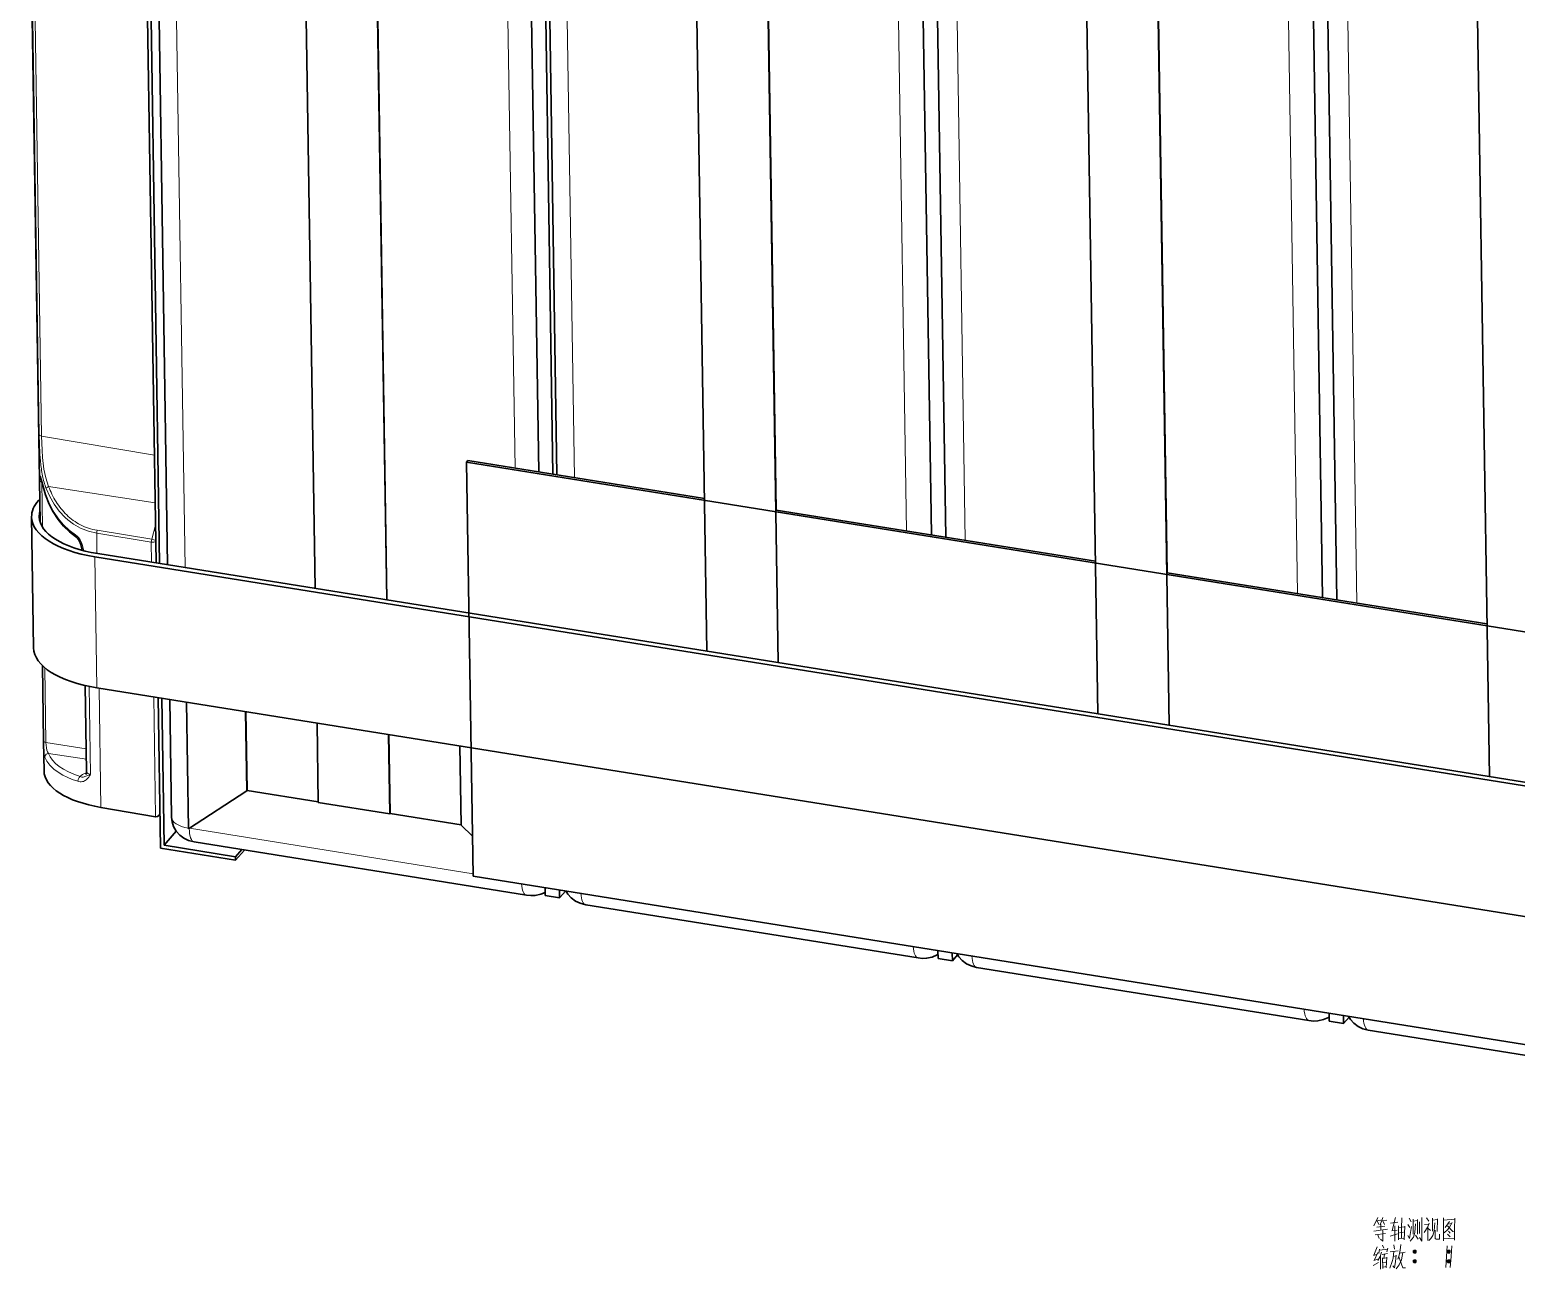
# Model space of a CAD drawing. Extents: x -1051 to 2563, y -231 to 775.
# Drawn here: x -444.9 to -251.3, y 309.4 to 470.7 of the extents above; entities that cross this region are included whole.
import ezdxf

# ---------------------------------------------------------------- set-up
doc = ezdxf.new("R2010")
doc.units = 0

msp = doc.modelspace()

# ---------------------------------------------------------------- linework, layer by layer
at = {"color": 7, "lineweight": 13}
for p, q in [((-426.923, 547.092), (-424.627, 400.715)), ((-383.645, 540.157), (-381.661, 413.659)), ((-375.92, 538.92), (-373.936, 412.421)), ((-332.642, 531.986), (-330.658, 405.487)), ((-325.011, 530.763), (-323.026, 404.265)), ((-281.733, 523.829), (-279.748, 397.331)), ((-274.008, 522.591), (-272.024, 396.093)), ((-444.695, 485.844), (-443.631, 418.018)), ((-444.389, 485.668), (-443.325, 417.842)), ((-387.127, 360.857), (-424.047, 366.772))]:
    msp.add_line(p, q, dxfattribs=at)
at = {"color": 7, "lineweight": 35}
for p, q in [((-409.976, 544.226), (-407.683, 398)), ((-400.669, 542.735), (-398.376, 396.509)), ((-400.628, 542.681), (-398.335, 396.502)), ((-358.974, 536.054), (-356.68, 389.828)), ((-349.666, 534.563), (-347.373, 388.337)), ((-349.625, 534.51), (-347.644, 408.209)), ((-308.064, 527.897), (-305.77, 381.672)), ((-298.757, 526.406), (-296.463, 380.18)), ((-298.715, 526.353), (-296.734, 400.052)), ((-257.061, 519.725), (-254.767, 373.5)), ((-429.987, 501.753), (-428.411, 401.321)), ((-429.521, 501.679), (-427.946, 401.247)), ((-428.476, 501.511), (-426.9, 401.079)), ((-379.842, 493.719), (-378.579, 413.165)), ((-444.864, 492.767), (-443.599, 412.152)), ((-377.981, 493.421), (-376.717, 412.867)), ((-377.473, 493.34), (-376.209, 412.786)), ((-328.695, 485.524), (-327.431, 404.97)), ((-326.833, 485.226), (-325.57, 404.672)), ((-277.738, 477.36), (-276.475, 396.806)), ((-275.877, 477.062), (-274.613, 396.508)), ((-387.968, 414.433), (-387.123, 360.563)), ((-387.968, 414.433), (-220.44, 387.592)), ((-387.785, 414.64), (-356.992, 409.707)), ((-347.644, 408.209), (-306.082, 401.55)), ((-436.375, 402.124), (-166.731, 358.922)), ((-436.01, 402.539), (-166.365, 359.336)), ((-296.734, 400.052), (-255.079, 393.378)), ((-436.108, 385.066), (-166.463, 341.863)), ((-380.172, 358.064), (-423.45, 364.998)), ((-219.595, 333.722), (-387.123, 360.563)), ((-329.169, 349.892), (-372.447, 356.826)), ((-278.26, 341.735), (-321.538, 348.669)), ((-227.257, 333.563), (-270.535, 340.497))]:
    msp.add_line(p, q, dxfattribs=at)
at = {"color": 7, "lineweight": 13, "ltscale": 0.372551}
msp.add_line((-443.325, 417.842), (-428.632, 415.357), dxfattribs=at)
at = {"color": 7, "lineweight": 35, "ltscale": 0.006906}
msp.add_line((-387.785, 414.64), (-387.968, 414.433), dxfattribs=at)
at = {"color": 7, "lineweight": 35, "ltscale": 0.026994}
msp.add_line((-443.499, 412.597), (-443.198, 411.56), dxfattribs=at)
at = {"color": 7, "lineweight": 35, "ltscale": 0.002384}
msp.add_line((-443.598, 412.056), (-443.599, 412.152), dxfattribs=at)
at = {"color": 7, "lineweight": 35, "ltscale": 0.135248}
msp.add_line((-443.598, 412.056), (-443.513, 406.647), dxfattribs=at)
at = {"color": 7, "lineweight": 13, "ltscale": 0.001626}
msp.add_line((-443.289, 411.858), (-443.291, 411.923), dxfattribs=at)
at = {"color": 7, "lineweight": 13, "ltscale": 0.14726}
msp.add_line((-443.196, 405.968), (-443.289, 411.858), dxfattribs=at)
at = {"color": 7, "lineweight": 13, "ltscale": 0.000419418}
msp.add_line((-443.272, 411.855), (-443.289, 411.858), dxfattribs=at)
at = {"color": 7, "lineweight": 13, "ltscale": 0.350917}
msp.add_line((-428.534, 409.141), (-442.406, 411.285), dxfattribs=at)
at = {"color": 7, "lineweight": 35, "ltscale": 0.006178}
msp.add_line((-443.723, 409.449), (-443.56, 409.635), dxfattribs=at)
at = {"color": 7, "lineweight": 35, "ltscale": 0.426522}
msp.add_line((-444.355, 390.248), (-444.622, 407.307), dxfattribs=at)
at = {"color": 7, "lineweight": 13, "ltscale": 0.180254}
for p, q in [((-436.146, 405.193), (-429.029, 404.039)), ((-428.98, 404.417), (-436.098, 405.571))]:
    msp.add_line(p, q, dxfattribs=at)
at = {"color": 7, "lineweight": 13, "ltscale": 0.06597}
msp.add_line((-436.105, 402.554), (-436.146, 405.193), dxfattribs=at)
at = {"color": 7, "lineweight": 13, "ltscale": 0.047526}
msp.add_line((-428.489, 406.253), (-428.98, 404.417), dxfattribs=at)
at = {"color": 7, "lineweight": 13, "ltscale": 0.065632}
msp.add_line((-428.988, 401.414), (-429.029, 404.039), dxfattribs=at)
at = {"color": 7, "lineweight": 13, "ltscale": 0.426522}
msp.add_line((-436.108, 385.066), (-436.375, 402.124), dxfattribs=at)
at = {"color": 7, "lineweight": 35, "ltscale": 0.245732}
msp.add_line((-443.22, 387.963), (-443.066, 378.135), dxfattribs=at)
at = {"color": 7, "lineweight": 13, "ltscale": 0.243685}
msp.add_line((-442.757, 377.937), (-442.909, 387.683), dxfattribs=at)
at = {"color": 7, "lineweight": 35, "ltscale": 0.280794}
msp.add_line((-437.628, 385.361), (-437.452, 374.13), dxfattribs=at)
at = {"color": 7, "lineweight": 13, "ltscale": 0.286789}
msp.add_line((-437.122, 385.251), (-436.942, 373.78), dxfattribs=at)
at = {"color": 7, "lineweight": 13, "ltscale": 0.38826}
msp.add_line((-435.586, 369.493), (-435.83, 385.021), dxfattribs=at)
at = {"color": 7, "lineweight": 13, "ltscale": 0.389854}
msp.add_line((-428.468, 368.289), (-428.713, 383.881), dxfattribs=at)
at = {"color": 7, "lineweight": 35, "ltscale": 0.489838}
msp.add_line((-428.136, 383.789), (-427.829, 364.197), dxfattribs=at)
at = {"color": 7, "lineweight": 35, "ltscale": 0.478614}
msp.add_line((-427.671, 383.714), (-427.371, 364.572), dxfattribs=at)
at = {"color": 7, "lineweight": 35, "ltscale": 0.383226}
msp.add_line((-426.625, 383.546), (-426.385, 368.219), dxfattribs=at)
at = {"color": 7, "lineweight": 35, "ltscale": 0.412711}
msp.add_line((-424.175, 366.689), (-424.434, 383.195), dxfattribs=at)
at = {"color": 7, "lineweight": 35, "ltscale": 0.25804}
for p, q in [((-416.756, 381.965), (-416.594, 371.645)), ((-407.287, 370.154), (-407.449, 380.474)), ((-398.142, 378.983), (-397.98, 368.662)), ((-388.835, 377.492), (-388.673, 367.171))]:
    msp.add_line(p, q, dxfattribs=at)
at = {"color": 7, "lineweight": 35, "ltscale": 0.256736}
for p, q in [((-416.554, 371.69), (-416.715, 381.959)), ((-398.101, 378.976), (-397.94, 368.708))]:
    msp.add_line(p, q, dxfattribs=at)
at = {"color": 7, "lineweight": 35, "ltscale": 0.002525}
msp.add_line((-443.064, 378.034), (-443.066, 378.135), dxfattribs=at)
at = {"color": 7, "lineweight": 13, "ltscale": 0.013089}
msp.add_line((-443.055, 377.511), (-443.064, 378.034), dxfattribs=at)
at = {"color": 7, "lineweight": 35, "ltscale": 0.09475}
msp.add_line((-443.064, 378.034), (-443.005, 374.245), dxfattribs=at)
at = {"color": 7, "lineweight": 13, "ltscale": 0.132946}
msp.add_line((-437.499, 377.137), (-442.757, 377.937), dxfattribs=at)
at = {"color": 7, "lineweight": 13, "ltscale": 0.12513}
msp.add_line((-437.478, 375.768), (-442.426, 376.521), dxfattribs=at)
at = {"color": 7, "lineweight": 35, "ltscale": 0.226436}
msp.add_line((-416.594, 371.645), (-424.175, 366.689), dxfattribs=at)
at = {"color": 7, "lineweight": 35, "ltscale": 0.001519}
for p, q in [((-416.554, 371.69), (-416.594, 371.645)), ((-397.94, 368.708), (-397.98, 368.662))]:
    msp.add_line(p, q, dxfattribs=at)
at = {"color": 7, "lineweight": 35, "ltscale": 0.234607}
for p, q in [((-407.288, 370.206), (-416.554, 371.69)), ((-388.674, 367.223), (-397.94, 368.708))]:
    msp.add_line(p, q, dxfattribs=at)
at = {"color": 7, "lineweight": 35, "ltscale": 0.235645}
for p, q in [((-397.98, 368.662), (-407.287, 370.154)), ((-427.371, 364.572), (-418.064, 363.081))]:
    msp.add_line(p, q, dxfattribs=at)
at = {"color": 7, "lineweight": 35, "ltscale": 0.180477}
msp.add_line((-428.468, 368.289), (-435.586, 369.493), dxfattribs=at)
at = {"color": 7, "lineweight": 35, "ltscale": 0.0002057}
msp.add_line((-428.468, 368.289), (-428.46, 368.287), dxfattribs=at)
at = {"color": 7, "lineweight": 35, "ltscale": 0.000859166}
msp.add_line((-428.043, 368.462), (-428.02, 368.487), dxfattribs=at)
at = {"color": 7, "lineweight": 35, "ltscale": 0.004591}
msp.add_line((-428.02, 368.487), (-427.898, 368.625), dxfattribs=at)
at = {"color": 7, "lineweight": 35, "ltscale": 0.060367}
msp.add_line((-425.773, 366.383), (-427.371, 364.572), dxfattribs=at)
at = {"color": 7, "lineweight": 35, "ltscale": 0.050725}
msp.add_line((-388.673, 367.171), (-387.204, 365.771), dxfattribs=at)
at = {"color": 7, "lineweight": 35, "ltscale": 0.247427}
msp.add_line((-427.829, 364.197), (-418.057, 362.632), dxfattribs=at)
at = {"color": 7, "lineweight": 35, "ltscale": 0.030792}
msp.add_line((-417.249, 364.004), (-418.064, 363.081), dxfattribs=at)
at = {"color": 7, "lineweight": 35, "ltscale": 0.011224}
msp.add_line((-418.064, 363.081), (-418.057, 362.632), dxfattribs=at)
at = {"color": 7, "lineweight": 35, "ltscale": 0.043872}
msp.add_line((-416.896, 363.948), (-418.057, 362.632), dxfattribs=at)
at = {"color": 7, "lineweight": 35, "ltscale": 0.025697}
for p, q in [((-377.73, 359.058), (-377.714, 358.031)), ((-324.721, 350.565), (-324.705, 349.537))]:
    msp.add_line(p, q, dxfattribs=at)
at = {"color": 7, "lineweight": 35, "ltscale": 0.025696}
for p, q in [((-375.868, 358.76), (-375.852, 357.732)), ((-326.583, 350.863), (-326.566, 349.836)), ((-275.626, 342.699), (-275.61, 341.671)), ((-273.765, 342.401), (-273.749, 341.373))]:
    msp.add_line(p, q, dxfattribs=at)
at = {"color": 7, "lineweight": 35, "ltscale": 0.029943}
msp.add_line((-375.852, 357.732), (-375.06, 358.631), dxfattribs=at)
at = {"color": 7, "lineweight": 35, "ltscale": 0.047129}
for p, q in [((-377.714, 358.031), (-375.852, 357.732)), ((-326.566, 349.836), (-324.705, 349.537)), ((-275.61, 341.671), (-273.749, 341.373))]:
    msp.add_line(p, q, dxfattribs=at)
at = {"color": 7, "lineweight": 35, "ltscale": 0.025652}
msp.add_line((-324.705, 349.537), (-324.026, 350.307), dxfattribs=at)
at = {"color": 7, "lineweight": 35, "ltscale": 0.026613}
msp.add_line((-273.749, 341.373), (-273.044, 342.171), dxfattribs=at)
at = {"color": 7, "lineweight": 13}
for points in [[(-442.406, 411.285), (-442.61, 411.845), (-442.774, 412.408), (-443.009, 413.538), (-443.191, 415.034), (-443.261, 416.007), (-443.325, 417.842)], [(-443.599, 412.152), (-443.604, 412.683), (-443.595, 412.806), (-443.59, 412.822), (-443.587, 412.827), (-443.584, 412.831), (-443.58, 412.832), (-443.578, 412.831), (-443.574, 412.829), (-443.567, 412.822), (-443.551, 412.796), (-443.488, 412.634), (-443.353, 412.202), (-443.194, 411.611)], [(-443.194, 411.611), (-442.851, 410.422), (-442.408, 409.283), (-442.059, 408.563), (-441.676, 407.895)], [(-442.406, 411.285), (-442.555, 411.204), (-442.674, 411.104), (-442.727, 411.024)], [(-440.261, 407.233), (-441.028, 408.052), (-441.695, 408.968), (-442.261, 409.964), (-442.727, 411.024)], [(-441.676, 407.895), (-441.1, 407.058), (-440.447, 406.288), (-439.718, 405.598), (-438.917, 404.997)], [(-436.146, 405.193), (-437.216, 405.445), (-438.232, 405.842), (-439.177, 406.375), (-439.918, 406.928), (-440.261, 407.233)], [(-438.89, 404.76), (-438.908, 404.777), (-438.93, 404.824), (-438.936, 404.875), (-438.917, 404.997)], [(-438.136, 403.984), (-438.041, 403.742), (-437.801, 402.897)], [(-442.426, 376.521), (-442.546, 376.713), (-442.638, 376.962), (-442.701, 377.252), (-442.757, 377.937)], [(-442.426, 376.521), (-442.577, 376.485), (-442.712, 376.409), (-442.817, 376.301), (-442.885, 376.168), (-442.905, 376.031)], [(-438.606, 372.889), (-439.32, 373.143), (-439.987, 373.424), (-440.533, 373.695), (-441.036, 373.986), (-441.71, 374.466), (-442.256, 374.983), (-442.647, 375.5), (-442.905, 376.031)], [(-437.452, 374.13), (-437.416, 374.02), (-437.314, 373.921), (-437.04, 373.803), (-436.942, 373.78)], [(-438.306, 373.514), (-438.444, 373.389), (-438.576, 373.119), (-438.606, 372.889)], [(-438.306, 373.514), (-438.09, 373.452), (-437.886, 373.453), (-437.576, 373.548)], [(-269.304, 316.125), (-269.829, 315.04)], [(-269.514, 315.67), (-268.919, 315.775)], [(-269.164, 315.18), (-269.374, 315.67)], [(-268.639, 316.125), (-268.989, 315.145)], [(-268.779, 315.67), (-268.114, 315.775)], [(-268.639, 315.67), (-268.429, 315.215)], [(-266.994, 316.125), (-267.414, 314.41)], [(-266.154, 316.055), (-266.189, 314.725), (-266.224, 313.395)], [(-265.209, 316.02), (-264.964, 315.53)], [(-264.684, 313.92), (-264.684, 315.88)], [(-264.684, 315.635), (-264.124, 315.705)], [(-264.124, 315.845), (-264.124, 313.955)], [(-263.564, 316.125), (-263.564, 314.585), (-263.564, 313.045)], [(-262.934, 316.055), (-262.654, 315.635)], [(-262.164, 316.02), (-262.164, 314.34)], [(-261.499, 315.845), (-262.164, 315.775)], [(-261.569, 314.27), (-261.499, 315.95)], [(-260.729, 316.055), (-260.729, 314.585), (-260.729, 313.08)], [(-260.729, 316.02), (-260.729, 314.62), (-260.729, 313.22)], [(-259.259, 315.88), (-260.729, 315.74)], [(-259.959, 315.6), (-260.519, 314.795)], [(-259.294, 313.255), (-259.294, 314.62), (-259.259, 316.02)], [(-268.044, 314.585), (-269.829, 314.34)], [(-269.654, 313.85), (-268.289, 314.025)], [(-269.409, 314.83), (-268.394, 314.97)], [(-269.269, 313.85), (-269.129, 313.36)], [(-268.919, 314.48), (-268.919, 315.18)], [(-268.639, 314.41), (-268.639, 313.01)], [(-266.749, 313.99), (-267.694, 313.675)], [(-267.624, 315.39), (-266.679, 315.495)], [(-267.484, 314.375), (-266.784, 314.48)], [(-267.064, 315.04), (-267.064, 313.045)], [(-266.609, 313.22), (-266.609, 315.005)], [(-266.609, 314.795), (-265.804, 314.9)], [(-266.469, 314.13), (-265.944, 314.2)], [(-265.769, 314.97), (-265.839, 313.22)], [(-265.384, 315.18), (-265.104, 314.795)], [(-265.174, 313.36), (-265.384, 313.78)], [(-264.894, 314.935), (-265.174, 313.36)], [(-264.649, 313.535), (-264.474, 314.165)], [(-264.404, 315.285), (-264.474, 314.165)], [(-264.054, 313.29), (-264.404, 313.815)], [(-263.844, 314.025), (-263.844, 315.53)], [(-262.584, 315.39), (-262.759, 314.9), (-263.249, 314.165)], [(-263.214, 315.18), (-262.654, 315.25)], [(-262.759, 314.9), (-262.759, 313.115)], [(-262.759, 314.725), (-262.444, 314.41)], [(-262.374, 313.395), (-262.129, 313.745)], [(-261.954, 314.375), (-262.129, 313.745)], [(-261.849, 315.425), (-261.954, 314.375)], [(-261.814, 313.395), (-261.814, 314.48)], [(-261.254, 313.92), (-261.254, 313.29)], [(-260.659, 314.13), (-260.169, 314.55)], [(-260.204, 315.04), (-259.504, 314.305)], [(-260.204, 313.955), (-259.854, 313.57)], [(-260.169, 315.25), (-259.714, 315.32)], [(-260.169, 314.55), (-259.959, 314.83)], [(-260.099, 314.34), (-259.854, 314.06)], [(-259.959, 314.83), (-259.609, 315.46)], [(-259.504, 314.305), (-259.329, 314.34)], [(-269.374, 312.31), (-269.829, 311.225)], [(-269.059, 311.995), (-269.164, 311.435)], [(-269.059, 311.855), (-268.009, 311.995)], [(-268.639, 313.045), (-268.639, 313.01), (-268.954, 313.29)], [(-268.674, 312.485), (-268.499, 312.1)], [(-267.974, 312.1), (-268.114, 311.645)], [(-267.204, 311.715), (-267.309, 310.805), (-267.414, 310.385), (-267.729, 309.51)], [(-267.694, 311.645), (-266.644, 311.785)], [(-267.204, 312.555), (-267.099, 311.995)], [(-266.609, 313.36), (-265.839, 313.43)], [(-266.364, 311.855), (-266.504, 311.225)], [(-266.294, 312.59), (-266.364, 311.855)], [(-265.069, 313.045), (-264.649, 313.535)], [(-264.649, 311.785), (-264.334, 311.785)], [(-263.564, 313.045), (-263.879, 313.5)], [(-262.654, 313.115), (-262.374, 313.395)], [(-261.674, 313.29), (-261.814, 313.395)], [(-261.254, 313.29), (-261.674, 313.29)], [(-260.729, 313.325), (-259.364, 313.43)], [(-260.239, 312.415), (-260.344, 311.015), (-260.449, 309.615)], [(-260.204, 311.785), (-259.889, 311.785)], [(-259.644, 312.415), (-259.749, 311.015), (-259.854, 309.615)], [(-259.294, 313.15), (-259.294, 313.255), (-259.364, 313.43)], [(-269.899, 309.86), (-269.199, 310.245)], [(-269.444, 311.295), (-269.864, 311.155)], [(-269.794, 310.525), (-269.269, 310.7)], [(-269.304, 311.54), (-269.759, 310.525)], [(-268.989, 311.015), (-269.304, 310.525)], [(-268.814, 311.575), (-268.989, 311.015)], [(-268.954, 311.085), (-268.954, 309.37)], [(-268.744, 311.295), (-268.044, 311.4)], [(-268.674, 310.875), (-268.639, 309.475)], [(-268.674, 310.77), (-268.149, 310.84)], [(-268.639, 310.21), (-268.254, 310.28)], [(-268.429, 311.33), (-268.499, 310.77)], [(-268.114, 310.945), (-268.184, 309.545)], [(-266.889, 311.225), (-266.994, 310.385), (-267.134, 309.545), (-267.344, 309.825)], [(-267.274, 311.05), (-266.889, 311.12)], [(-266.504, 309.965), (-266.889, 309.44)], [(-266.504, 311.225), (-266.679, 310.665)], [(-266.574, 310.98), (-266.014, 309.545)], [(-266.224, 310.595), (-266.504, 309.965)], [(-266.434, 311.47), (-265.734, 311.61)], [(-266.014, 311.54), (-266.224, 310.595)], [(-264.684, 311.68), (-264.299, 311.68)], [(-264.684, 310.42), (-264.299, 310.42)], [(-264.649, 311.54), (-264.334, 311.54)], [(-264.649, 310.525), (-264.334, 310.525)], [(-264.649, 310.28), (-264.334, 310.28)], [(-260.239, 311.68), (-259.854, 311.68)], [(-260.239, 310.42), (-259.854, 310.42)], [(-260.204, 311.54), (-259.889, 311.54)], [(-260.204, 310.525), (-259.889, 310.525)], [(-260.204, 310.28), (-259.889, 310.28)], [(-268.184, 309.72), (-268.604, 309.65)], [(-266.014, 309.545), (-265.699, 309.545)]]:
    msp.add_lwpolyline(points, dxfattribs=at)
at = {"color": 7, "lineweight": 35}
for points in [[(-438.89, 404.76), (-439.691, 405.373), (-440.454, 406.112), (-441.147, 406.955), (-441.797, 407.953), (-442.321, 408.972), (-442.804, 410.188), (-443.198, 411.56)], [(-438.024, 402.962), (-438.228, 403.724), (-438.444, 404.234), (-438.69, 404.586), (-438.89, 404.76)], [(-437.574, 373.77), (-437.459, 374.027), (-437.452, 374.13)], [(-428.46, 368.287), (-428.24, 368.321), (-428.043, 368.462)], [(-423.45, 364.998), (-424.177, 365.187), (-424.775, 365.471), (-425.329, 365.883), (-425.774, 366.384), (-426.121, 366.993), (-426.319, 367.622), (-426.385, 368.219)], [(-380.172, 358.064), (-379.593, 358.012), (-379.021, 358.04), (-378.3, 358.191), (-377.72, 358.425)], [(-372.447, 356.826), (-373.176, 357.016), (-373.774, 357.301), (-374.328, 357.714), (-374.773, 358.215), (-375.025, 358.625)], [(-321.538, 348.669), (-322.266, 348.859), (-322.864, 349.144), (-323.418, 349.557), (-323.864, 350.058), (-324.115, 350.468)], [(-329.169, 349.892), (-328.606, 349.841), (-328.055, 349.864), (-327.33, 350.01), (-326.662, 350.282), (-326.574, 350.33)], [(-278.26, 341.735), (-277.677, 341.684), (-277.099, 341.713), (-276.38, 341.865), (-275.707, 342.15), (-275.618, 342.2)], [(-270.535, 340.497), (-271.263, 340.687), (-271.861, 340.972), (-272.415, 341.385), (-272.861, 341.886), (-273.112, 342.296)]]:
    msp.add_lwpolyline(points, dxfattribs=at)
at = {"color": 7, "lineweight": 13}
for points in [[(-264.579, 311.47), (-264.404, 311.47), (-264.299, 311.575), (-264.299, 311.75), (-264.404, 311.855), (-264.579, 311.855), (-264.684, 311.75), (-264.684, 311.575)], [(-260.134, 311.47), (-259.959, 311.47), (-259.854, 311.575), (-259.854, 311.75), (-259.959, 311.855), (-260.134, 311.855), (-260.239, 311.75), (-260.239, 311.575)], [(-264.579, 310.21), (-264.404, 310.21), (-264.299, 310.315), (-264.299, 310.49), (-264.404, 310.595), (-264.579, 310.595), (-264.684, 310.49), (-264.684, 310.315)], [(-260.134, 310.21), (-259.959, 310.21), (-259.854, 310.315), (-259.854, 310.49), (-259.959, 310.595), (-260.134, 310.595), (-260.239, 310.49), (-260.239, 310.315)]]:
    msp.add_lwpolyline(points, close=True, dxfattribs=at)
for centre, radius, start, end in [((-384.435, 418.922), 59.203, 180.87497, 182.55235), ((-409.135, 417.747), 34.475, 182.42841, 185.46629), ((-425.529, 416.138), 18.001, 185.33928, 191.10917), ((-433.027, 414.649), 10.355, 191.02148, 200.49186), ((-443.111, 411.578), 0.0893, 158.57643, 192.111), ((-432.008, 415.115), 11.08, 200.21816, 211.74975), ((-433.811, 413.994), 8.956, 211.72174, 225.87984), ((-434.763, 413.024), 7.596, 225.94087, 242.7093), ((-434.949, 412.714), 7.235, 242.89219, 260.86544), ((-425.324, 377.816), 17.734, 180.98614, 182.98378), ((-437.243, 377.173), 5.796, 182.77259, 187.82941), ((-441.106, 376.623), 1.894, 187.26502, 198.21208), ((-435.231, 367.838), 6.173, 109.4637, 112.3295), ((-442.024, 387.577), 14.703, 288.79149, 290.21997), ((-442.275, 377.147), 6.306, 323.84293, 327.74022), ((-438.232, 373.996), 1.168, 251.33212, 281.05885), ((-438.25, 374.005), 1.18, 281.85519, 308.35266), ((-438.672, 374.52), 1.847, 308.69167, 323.67556)]:
    msp.add_arc(centre, radius, start, end, dxfattribs=at)
at = {"color": 7, "lineweight": 35}
msp.add_arc((-428.732, 369.1), 0.939, 319.27191, 332.36972, dxfattribs=at)
at = {"color": 7, "lineweight": 13}
for centre, major_axis, ratio, start_param, end_param in [((-443.134, 418.048), (-0.5, -0.008), 0.4401144, 0.1002111, 1.1722404), ((-443.098, 412.064), (0.5, 0.008), 0.4401144, 3.1411364, 4.3138336), ((-449.969, 380.56), (-10.824, -24.562), 0.2382809, 2.9236745, 3.101066), ((-435.955, 405.399), (0.08, 0.494), 0.3516522, 1.2719156, 2.0571876), ((-428.838, 404.245), (-0.08, -0.494), 0.3516522, 4.4135083, 5.1987803), ((-428.838, 404.245), (0.5, 0.008), 0.4401144, 4.3138336, 5.5786291), ((-428.838, 404.245), (-0.483, 0.129), 0.2781792, 3.8810915, 5.0849678), ((-442.566, 378.143), (-0.5, -0.008), 0.4401144, 6.2827291, 7.4554263), ((-431.089, 377.585), (11.47, 0.379), 0.4344795, 3.2802074, 4.0175736), ((-436.456, 373.284), (1.966, 0.078), 0.4356931, 2.0936131, 2.7795931), ((-422.775, 368.276), (-3.61, -0.057), 0.4401144, 6.2831232, 7.4483377), ((-422.958, 368.069), (0.492, 3.071), 0.3339837, 2.0703057, 3.1415764), ((-379.68, 361.135), (0.492, 3.071), 0.3339837, 2.1651732, 3.1415764), ((-371.955, 359.897), (0.492, 3.071), 0.3339837, 2.1651732, 3.1415764), ((-328.677, 352.963), (0.492, 3.071), 0.3339837, 2.1651732, 3.1415764), ((-321.046, 351.74), (0.492, 3.071), 0.3339837, 2.1651732, 3.1415764), ((-277.768, 344.806), (0.492, 3.071), 0.3339837, 2.1651732, 3.1415764), ((-270.043, 343.568), (0.492, 3.071), 0.3339837, 2.1651732, 3.1415764)]:
    msp.add_ellipse(centre, major_axis=major_axis, ratio=ratio, start_param=start_param, end_param=end_param, dxfattribs=at)
at = {"color": 7, "lineweight": 35}
for centre, major_axis, start_param, end_param in [((-431.624, 407.511), (12.998, 0.204), 2.7604906, 3.1415306), ((-431.624, 407.511), (12.998, 0.204), 3.1415306, 4.3312869), ((-431.624, 407.511), (11.999, 0.188), 3.0130193, 3.1415306), ((-431.624, 407.511), (11.999, 0.188), 3.1415306, 4.3312869), ((-431.356, 390.452), (12.998, 0.204), 3.1415306, 4.3312869), ((-431.006, 374.432), (11.999, 0.188), 3.141552, 4.3138336)]:
    msp.add_ellipse(centre, major_axis=major_axis, ratio=0.4401144, start_param=start_param, end_param=end_param, dxfattribs=at)

doc.saveas('drawing.dxf')
